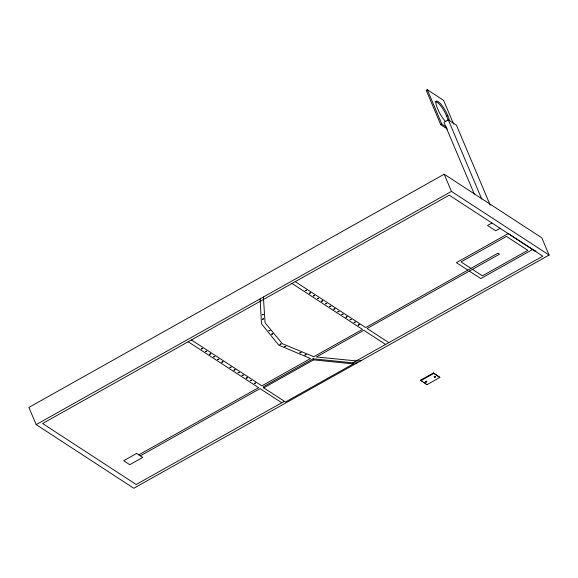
<?xml version="1.0" encoding="UTF-8"?>
<svg xmlns="http://www.w3.org/2000/svg" width="578" height="578" viewBox="0 0 578 578"><rect width="100%" height="100%" fill="white"/><g stroke="black" fill="none" stroke-linecap="round" stroke-linejoin="round"><path stroke-width="0.87" d="M434.902 376.798C436.101 375.881 433.327 376.531 434.302 376.979M388.821 342.638L367.117 328.492L499.486 254.154L497.954 253.164L365.715 327.582L295.235 281.638M453.622 124.089L443.586 100.341L427.315 89.727L426.232 90.341L440.761 124.74L447.401 129.067M448.16 120.39A12.781 3.1 60.7 0 0 447.719 118.83L446.722 116.156L447.798 115.549L446.454 112.652A12.781 3.1 60.7 0 0 439.648 102.711L437.011 100.991A12.781 3.1 60.7 0 0 436.628 106.251L438.977 111.814A12.781 3.1 60.7 0 0 445.783 121.763M490.252 205.233L456.425 125.144L448.29 119.841L443.962 122.269L474.307 194.1M440.761 124.74L441.845 124.133L446.281 127.023M444.186 174.209L28.9 407.418L36.168 424.62L133.814 488.273L549.1 255.057L541.832 237.854L444.186 174.209L451.454 191.405L549.1 255.057M36.168 424.62L451.454 191.405M491.885 223.043L487.557 225.478L495.693 230.781L500.021 228.353M138.821 454.843L258.59 387.665L188.175 341.764M140.346 455.832L260.049 388.618L281.753 402.765M357.255 362.789L354.646 363.02L313.146 358.801L263.293 386.798L263.749 387.867L285.453 402.013L353.303 363.916L352.847 362.839L542.814 256.155L449.236 195.162L42.606 423.515L136.184 484.509L284.347 401.305M263.749 387.867L313.601 359.877L353.303 363.916M420.553 380.18L433.529 372.889L439.858 377.405L426.882 384.695L420.553 380.18L422.583 381.502M420.777 380.714L433.753 373.431L439.858 377.405M361.019 360.679L357.385 361.004L316.404 356.973L363.873 330.313L385.577 344.459M470.911 268.351L461.042 261.913L506.465 236.409L527.83 250.332L482.406 275.836L472.443 269.341M467.79 270.107L456.389 262.672L508.185 233.584L535.871 251.495L532.598 249.494L480.795 278.582L469.314 271.096M291.991 283.458L362.471 329.402L313.775 356.713L282.288 343.657L265.064 322.726L263.387 297.013M423.941 382.39L425.3 383.272M191.419 339.943L261.834 385.844L310.531 358.533L278.755 345.16L261.494 323.803L260.078 298.877M446.722 116.156L445.371 113.259A12.781 3.1 60.7 0 0 438.565 103.318L435.935 101.598A12.781 3.1 60.7 0 0 435.162 101.873M448.29 119.841L481.77 199.099M427.315 89.727L441.845 124.133M433.529 372.889L433.753 373.431M426.658 384.16L426.882 384.695M313.146 358.801L313.601 359.877M447.798 115.549L448.803 118.223A12.781 3.1 60.7 0 1 449.388 120.484M262.383 319.244L263.568 318.861L262.383 319.244M201.44 348.91L202.589 348.563L201.44 348.91M205.508 351.561L206.657 351.214L205.508 351.561M209.576 354.213L210.724 353.866L209.576 354.213M213.643 356.864L214.799 356.583L213.643 356.864M217.711 359.516L218.867 359.169L217.711 359.516M221.786 362.168L222.935 361.821L221.786 362.168M229.921 367.471L231.07 367.124L229.921 367.471M233.989 370.122L235.138 369.776L233.989 370.122M238.057 372.774L239.205 372.427L238.057 372.774M262.166 314.808L263.315 314.454L262.166 314.808M242.124 375.425L243.273 375.079L242.124 375.425M246.192 378.084L247.355 377.802L246.192 378.084M268.864 330.797L270.013 330.443L268.864 330.797M250.267 380.736L251.416 380.382L250.267 380.736M271.609 334.185L272.765 333.911L271.609 334.185M254.334 383.387L255.483 383.041L254.334 383.387M279.925 344.329L281.074 343.982L279.925 344.329M305.263 290.604L306.412 290.257L305.263 290.604M284.716 346.576L285.872 346.301L284.716 346.576M309.331 293.256L310.48 292.909L309.331 293.256M313.399 295.907L314.555 295.633L313.399 295.907M317.466 298.559L318.615 298.212L317.466 298.559M299.888 352.869L301.037 352.522L299.888 352.869M321.534 301.21L322.683 300.863L321.534 301.21M304.946 354.964L306.102 354.682L304.946 354.964M325.602 303.862L326.751 303.515L325.602 303.862M329.67 306.521L330.826 306.167L329.67 306.521M333.744 309.172L334.893 308.818L333.744 309.172M337.812 311.824L338.961 311.477L337.812 311.824M341.88 314.475L343.029 314.129L341.88 314.475M345.947 317.127L347.103 316.845L345.947 317.127M350.015 319.779L351.164 319.432L350.015 319.779M354.083 322.43L355.232 322.083L354.083 322.43M358.15 325.082L359.306 324.735L358.15 325.082M425.43 381.588L426.578 381.242L425.43 381.588M425.661 382.123L426.81 381.776L425.661 382.123M434.309 377.268L435.465 376.986L434.309 377.268M136.654 453.427L123.678 460.717L129.775 464.69L142.759 457.408L136.654 453.427"/></g></svg>
